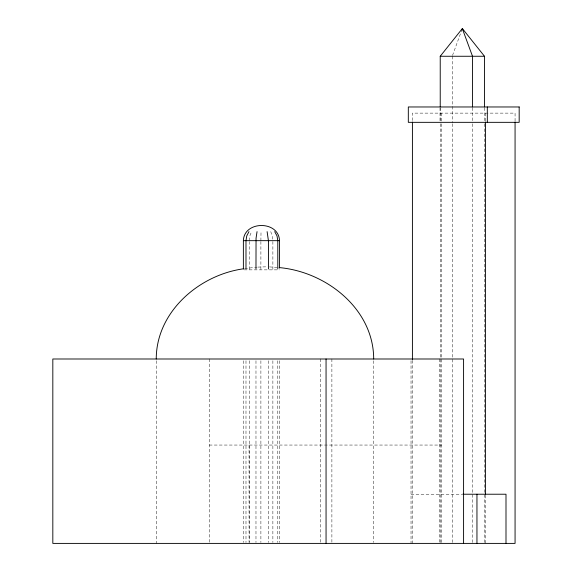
<?xml version="1.0" encoding="UTF-8"?>
<svg xmlns="http://www.w3.org/2000/svg" width="572" height="572" viewBox="0 0 572 572"><rect width="100%" height="100%" fill="white"/><g stroke="black" fill="none" stroke-linecap="round" stroke-linejoin="round"><path stroke-width="0.43" stroke-dasharray="2.86 2.15" d="M260.896 240.669L261.018 231.631M249.213 240.669L249.821 235.921L251.573 231.631M452.523 55.42L461.418 31.117M244.673 268.611L256.95 267.153M257.836 267.095L267.546 266.788M244.208 269.862L279.486 269.862M209.259 445.052L441.763 445.052M411.032 494.222L461.847 494.222M269.448 266.909L278.278 267.517M270.72 231.631L272.329 235.921L272.88 240.669M515.065 121.157L515.065 113.12L412.412 113.12L412.412 121.157M485.564 113.12L485.564 121.157M485.564 495.195L485.564 543.4M484.484 107.786L484.484 122.937M484.484 123.831L484.484 543.4M472.501 107.786L472.501 122.937M472.501 123.831L472.501 543.4M452.216 56.263L452.216 122.937M452.216 123.831L452.216 543.4M441.763 113.12L441.763 122.937M441.763 123.831L441.763 543.4M440.226 107.786L440.226 122.937M440.226 123.831L440.226 543.4M440.011 107.829L440.011 121.486M439.768 358.994L439.768 542.521M412.412 360.396L412.412 543.4M411.032 360.775L411.032 543.4M373.688 360.775L373.688 542.506M331.889 358.994L331.889 543.4M320.363 358.994L320.363 543.4M279.486 360.775L279.486 542.506M277.799 360.775L277.799 542.506M272.88 241.548L272.88 269.862M272.88 360.775L272.88 542.506M268.425 360.775L268.425 542.506M260.896 241.548L260.896 269.862M260.896 360.775L260.896 542.506M255.977 360.775L255.977 542.506M249.213 241.548L249.213 269.862M249.213 360.775L249.213 542.506M249.063 445.052L249.063 542.513M245.989 360.775L245.989 542.506M243.379 360.775L243.379 542.506M209.259 358.994L209.259 543.4M156.242 360.775L156.242 543.4"/><path stroke-width="0.86" d="M156.242 358.994C156.263 311.719 199.22 274.846 243.801 268.754M243.379 268.983L243.379 240.669C243.979 220.499 278.957 220.413 279.486 240.669L279.486 268.096M257.042 231.631L256.049 238.259L255.977 268.983M461.726 30.273L462.405 28.6L484.484 56.263L484.484 106.9M248.963 231.631L246.754 235.921L245.989 240.669L245.989 268.983M440.226 106.9L440.226 56.263L462.312 28.6L472.501 56.263L472.501 106.9M440.226 56.263L484.484 56.263M243.379 240.669L279.486 240.669M462.705 494.222L505.998 494.222L505.998 543.4M279.157 267.582C326.226 271.729 373.63 308.937 373.688 358.994M274.696 231.631L277.005 235.921L277.799 240.669L277.799 268.983M267.11 231.631L268.425 240.669L268.425 268.983M515.065 122.043L515.065 543.4L52.824 543.4L52.824 358.994L463.585 358.994L463.585 543.4M487.315 106.971L487.315 122.336M485.564 122.043L485.564 494.301M476.955 494.222L476.955 543.4M412.412 122.043L412.412 359.502M326.054 358.994L326.054 543.4M519.176 106.971L408.315 106.971L408.315 122.336L519.176 122.336L519.176 106.971"/></g></svg>
